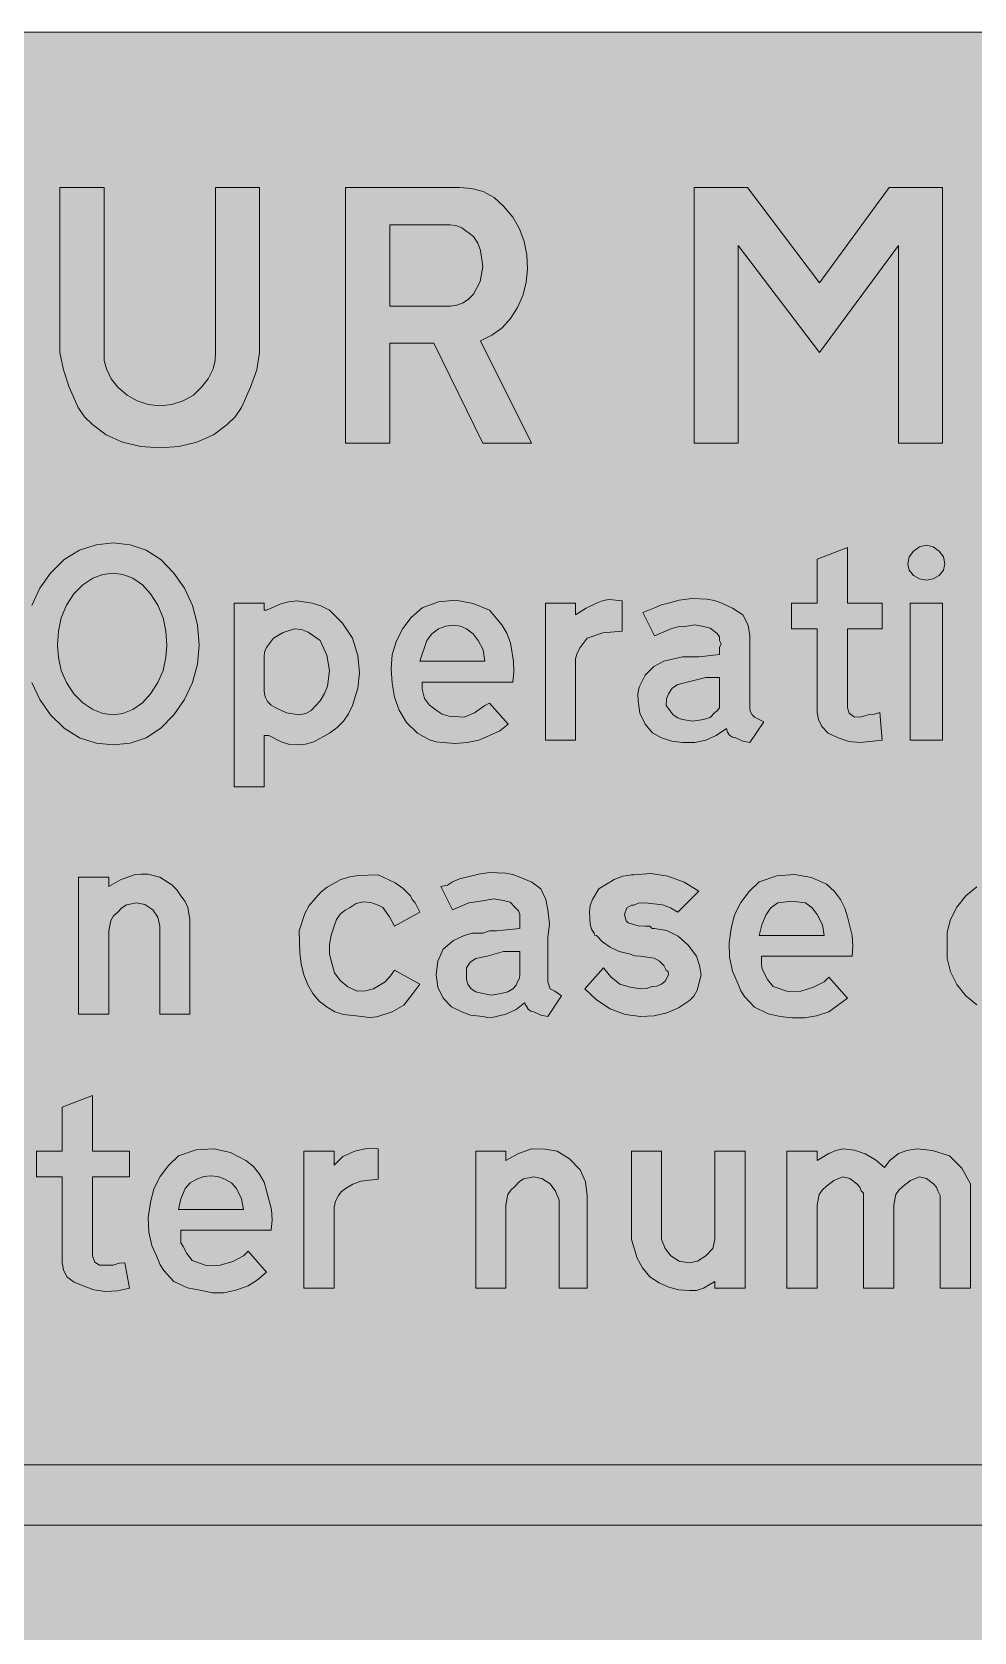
# Model space of a CAD drawing. Header units: metres. Extents: x 10 to 559, y 12 to 260.
# Drawn here: x 97 to 170, y 136.1 to 260.1 of the extents above; entities that cross this region are included whole.
import ezdxf

# ---------------------------------------------------------------- set-up
doc = ezdxf.new("R2010")
doc.units = ezdxf.units.M
for name, color, linetype, true_color in [('FILL_BLUE_0000FF', 7, 'Continuous', 0x0000ff), ('FILL_WHITE_FFFFFF', 7, 'Continuous', 0xffffff), ('STROKE_WHITE_FFFFFF', 7, 'Continuous', 0xffffff)]:
    doc.layers.add(name, color=color, linetype=linetype, true_color=true_color)

msp = doc.modelspace()

# ---------------------------------------------------------------- hatches: boundary and pattern name
at = {"layer": 'FILL_BLUE_0000FF', "true_color": 0x0000ff}
h = msp.add_hatch(color=7, dxfattribs=at)
h.dxf.hatch_style = 1
h.paths.add_polyline_path([(553.76, 259.97), (555.08, 259.58), (556.32, 258.96), (557.46, 258.12), (558.3, 256.98), (558.92, 255.74), (559.31, 254.42), (559.44, 253.08), (559.44, 19.26), (559.31, 17.91), (558.9, 16.56), (558.25, 15.32), (557.46, 14.22), (556.29, 13.28), (555.01, 12.6), (553.69, 12.2), (552.42, 12.06), (17.28, 12.06), (16.04, 12.19), (14.78, 12.6), (13.56, 13.28), (12.42, 14.22), (11.48, 15.36), (10.8, 16.61), (10.4, 17.92), (10.26, 19.26), (10.26, 253.08), (10.4, 254.34), (10.8, 255.6), (11.48, 256.93), (12.42, 258.12), (13.52, 259.04), (14.12, 259.36), (14.76, 259.56), (16.09, 259.97), (17.28, 260.1), (552.42, 260.1), (553.76, 259.97)])
at = {"layer": 'FILL_WHITE_FFFFFF', "true_color": 0xffffff}
h = msp.add_hatch(color=7, dxfattribs=at)
h.dxf.hatch_style = 1
h.paths.add_polyline_path([(102.6, 235.26), (102.62, 234.63), (102.78, 234), (103.16, 233.21), (103.68, 232.56), (104.39, 231.96), (105.16, 231.5), (106.01, 231.22), (106.92, 231.12), (107.86, 231.22), (108.74, 231.5), (109.53, 231.96), (110.16, 232.56), (110.68, 233.21), (111.06, 234), (111.22, 234.63), (111.24, 235.26), (111.24, 248.04), (114.66, 248.04), (114.66, 235.26), (114.43, 233.91), (113.94, 232.56), (113.24, 230.99), (112.75, 230.28), (112.14, 229.68), (111.07, 228.87), (109.8, 228.31), (108.39, 227.98), (106.92, 227.88), (105.45, 227.98), (104.04, 228.31), (102.77, 228.87), (101.7, 229.68), (101.09, 230.28), (100.6, 230.99), (99.9, 232.56), (99.47, 233.91), (99.18, 235.26), (99.18, 248.04), (102.6, 248.04), (102.6, 235.26)])
h = msp.add_hatch(color=7, dxfattribs=at)
h.dxf.hatch_style = 1
h.paths.add_polyline_path([(130.14, 248.04), (131.08, 247.97), (131.98, 247.73), (132.82, 247.28), (133.56, 246.6), (134.27, 245.76), (134.8, 244.85), (135.15, 243.87), (135.36, 242.82), (135.41, 241.74), (135.3, 240.69), (135.04, 239.68), (134.64, 238.75), (134.1, 237.9), (133.44, 237.18), (132.65, 236.59), (131.76, 236.16), (135.72, 228.24), (131.94, 228.24), (128.16, 235.98), (124.74, 235.98), (124.74, 228.24), (121.32, 228.24), (121.32, 248.04), (130.14, 248.04)])
h.paths.add_polyline_path([(129.94, 238.93), (130.42, 239.11), (130.85, 239.4), (131.22, 239.78), (131.75, 240.76), (131.94, 241.92), (131.78, 243.16), (131.56, 243.72), (131.22, 244.26), (130.32, 244.91), (129.85, 245.1), (129.42, 245.16), (124.74, 245.16), (124.74, 238.86), (129.42, 238.86), (129.94, 238.93)], flags=16)
h = msp.add_hatch(color=7, dxfattribs=at)
h.dxf.hatch_style = 1
h.paths.add_polyline_path([(148.32, 248.04), (152.46, 248.04), (158.04, 240.66), (163.44, 248.04), (167.58, 248.04), (167.58, 228.24), (164.16, 228.24), (164.16, 243.54), (158.04, 235.26), (151.74, 243.54), (151.74, 228.24), (148.32, 228.24), (148.32, 248.04)])
h = msp.add_hatch(color=7, dxfattribs=at)
h.dxf.hatch_style = 1
h.paths.add_polyline_path([(105.86, 219.94), (106.99, 219.21), (108, 218.16), (108.84, 216.98), (109.46, 215.64), (109.85, 214.16), (109.98, 212.58), (109.85, 211.1), (109.46, 209.68), (108.84, 208.35), (108, 207.18), (106.99, 206.13), (105.86, 205.4), (104.63, 204.98), (103.32, 204.84), (101.98, 204.98), (100.69, 205.4), (99.5, 206.13), (98.46, 207.18), (97.62, 208.35), (97, 209.68), (96.61, 211.1), (96.48, 212.58), (96.61, 214.16), (97, 215.64), (97.62, 216.98), (98.46, 218.16), (99.5, 219.21), (100.69, 219.94), (101.98, 220.36), (103.32, 220.5), (104.63, 220.36), (105.86, 219.94)])
h.paths.add_polyline_path([(101.72, 217.76), (100.97, 217.25), (100.26, 216.54), (99.68, 215.67), (99.29, 214.7), (99.07, 213.65), (99, 212.58), (99.07, 211.61), (99.29, 210.62), (99.68, 209.67), (100.26, 208.8), (100.97, 208.09), (101.72, 207.59), (102.51, 207.28), (103.32, 207.18), (104.05, 207.28), (104.83, 207.59), (105.57, 208.09), (106.2, 208.8), (106.78, 209.67), (107.17, 210.62), (107.39, 211.61), (107.46, 212.58), (107.39, 213.65), (107.17, 214.7), (106.78, 215.67), (106.2, 216.54), (105.57, 217.25), (104.83, 217.76), (104.05, 218.06), (103.32, 218.16), (102.51, 218.06), (101.72, 217.76)], flags=16)
h = msp.add_hatch(color=7, dxfattribs=at)
h.dxf.hatch_style = 1
h.paths.add_polyline_path([(160.33, 207.29), (160.74, 207), (161.28, 207.02), (161.82, 207.18), (162.2, 207.2), (162.72, 207.36), (162.9, 205.2), (161.19, 205.02), (160.32, 205.1), (159.48, 205.38), (158.71, 205.76), (158.22, 206.28), (157.97, 206.82), (157.86, 207.36), (157.86, 213.84), (155.88, 213.84), (155.88, 215.82), (157.86, 215.82), (157.86, 219.24), (160.2, 220.14), (160.2, 215.82), (162.9, 215.82), (162.9, 213.84), (160.2, 213.84), (160.2, 207.72), (160.33, 207.29)])
h = msp.add_hatch(color=7, dxfattribs=at)
h.dxf.hatch_style = 1
h.paths.add_polyline_path([(167.64, 218.38), (167.31, 217.98), (166.85, 217.72), (166.32, 217.62), (165.79, 217.72), (165.33, 217.98), (165, 218.38), (164.88, 218.88), (165, 219.41), (165.33, 219.87), (165.79, 220.2), (166.32, 220.32), (166.85, 220.2), (167.31, 219.87), (167.64, 219.41), (167.76, 218.88), (167.64, 218.38)])
h = msp.add_hatch(color=7, dxfattribs=at)
h.dxf.hatch_style = 1
h.paths.add_polyline_path([(116.9, 215.94), (117.54, 216), (118.73, 215.84), (119.39, 215.62), (120.06, 215.28), (121.09, 214.27), (121.86, 213.12), (122.26, 211.77), (122.4, 210.42), (122.26, 209.23), (121.86, 207.9), (121.55, 207.26), (121.16, 206.68), (120.67, 206.18), (120.06, 205.74), (118.87, 205.09), (118.21, 204.9), (117.54, 204.84), (116.9, 204.9), (116.32, 205.07), (115.38, 205.56), (115.02, 205.56), (115.02, 201.6), (112.68, 201.6), (112.68, 215.82), (115.02, 215.82), (115.02, 215.28), (115.2, 215.28), (116.3, 215.77), (116.9, 215.94)])
h.paths.add_polyline_path([(115.04, 212.04), (115.02, 211.68), (115.02, 208.98), (115.08, 208.58), (115.27, 208.21), (115.55, 207.92), (115.92, 207.72), (116.75, 207.32), (117.72, 207.18), (118.23, 207.27), (118.66, 207.52), (119.34, 208.26), (119.69, 208.82), (119.92, 209.4), (120.08, 210.6), (119.87, 211.8), (119.34, 212.94), (118.42, 213.59), (117.9, 213.78), (117.36, 213.84), (116.48, 213.55), (115.74, 213.12), (115.2, 212.4), (115.04, 212.04)], flags=16)
h = msp.add_hatch(color=7, dxfattribs=at)
h.dxf.hatch_style = 1
h.paths.add_polyline_path([(127.82, 205.24), (126.9, 205.74), (126.05, 206.57), (125.46, 207.54), (125.12, 208.54), (124.92, 209.63), (124.85, 210.75), (124.92, 211.86), (125.26, 212.9), (125.75, 213.86), (126.41, 214.72), (127.26, 215.46), (128.53, 215.94), (129.87, 216.05), (131.21, 215.81), (132.48, 215.28), (133.43, 214.15), (133.8, 213.51), (134.1, 212.76), (134.33, 211.3), (134.35, 210.51), (134.28, 209.7), (127.26, 209.7), (127.26, 209.52), (127.26, 209.16), (127.44, 208.44), (127.82, 207.92), (128.34, 207.54), (128.8, 207.23), (129.35, 207.07), (130.5, 207), (131.31, 207.32), (132.12, 207.9), (132.48, 208.08), (133.92, 206.46), (133.27, 205.94), (132.48, 205.56), (131.64, 205.22), (130.75, 205.02), (129.82, 204.95), (128.88, 205.02), (128.34, 205.08), (127.82, 205.24)])
h.paths.add_polyline_path([(131.99, 212.2), (131.58, 212.94), (131.2, 213.46), (130.68, 213.84), (130.22, 214.04), (129.67, 214.11), (129.09, 214.04), (128.52, 213.84), (128, 213.46), (127.62, 212.94), (127.08, 211.32), (132.12, 211.32), (131.99, 212.2)], flags=16)
h = msp.add_hatch(color=7, dxfattribs=at)
h.dxf.hatch_style = 1
h.paths.add_polyline_path([(139.95, 215.44), (140.76, 215.82), (141.27, 216.03), (141.75, 216.11), (142.74, 216), (142.74, 213.66), (141.25, 213.52), (140.04, 213.12), (139.5, 212.4), (139.25, 211.95), (139.14, 211.5), (139.14, 205.2), (136.8, 205.2), (136.8, 215.82), (139.14, 215.82), (139.14, 214.92), (139.95, 215.44)])
h = msp.add_hatch(color=7, dxfattribs=at)
h.dxf.hatch_style = 1
h.paths.add_polyline_path([(145.8, 205.38), (145.1, 205.78), (144.54, 206.46), (144.13, 207.29), (144, 208.26), (143.96, 208.8), (144.07, 209.32), (144.54, 210.24), (145.19, 210.91), (145.98, 211.32), (147.42, 211.68), (148.68, 211.68), (150.3, 211.86), (150.3, 212.4), (150.43, 212.67), (150.3, 212.94), (150.28, 213.21), (150.12, 213.48), (149.58, 213.89), (149.04, 214.02), (148.39, 214.15), (147.6, 214.02), (147.06, 214), (146.52, 213.84), (145.26, 213.3), (144.36, 215.1), (145.26, 215.46), (145.8, 215.71), (146.34, 215.82), (147.17, 216.07), (148.14, 216.18), (149.31, 216.14), (149.91, 216.03), (150.48, 215.82), (151.29, 215.44), (152.1, 214.92), (152.5, 214.11), (152.64, 213.3), (152.64, 211.14), (152.64, 207.72), (152.66, 207.45), (152.82, 207.18), (153, 207), (153.72, 206.64), (152.64, 205.02), (152.1, 205.13), (151.56, 205.38), (151.3, 205.44), (151.06, 205.6), (150.9, 205.84), (150.84, 206.1), (150.03, 205.58), (149.22, 205.2), (148.39, 205.04), (147.42, 205.02), (146.61, 205.13), (145.8, 205.38)])
h.paths.add_polyline_path([(149.04, 206.82), (149.56, 206.96), (149.94, 207.36), (150.12, 207.47), (150.3, 207.72), (150.3, 208.26), (150.3, 210.06), (149.22, 210.06), (147.78, 209.7), (147.06, 209.52), (146.63, 209.23), (146.34, 208.8), (146.18, 208.42), (146.16, 207.9), (146.7, 207.18), (147.06, 206.93), (147.42, 206.82), (148.23, 206.69), (149.04, 206.82)], flags=16)
h = msp.add_hatch(color=7, dxfattribs=at)
h.dxf.hatch_style = 1
h.paths.add_polyline_path([(167.58, 215.82), (167.58, 205.2), (165.06, 205.2), (165.06, 215.82), (167.58, 215.82)])
h = msp.add_hatch(color=7, dxfattribs=at)
h.dxf.hatch_style = 1
h.paths.add_polyline_path([(104.33, 192.44), (103.98, 192.22), (103.68, 191.88), (103.34, 191.58), (103.12, 191.23), (102.96, 190.44), (102.96, 183.96), (100.62, 183.96), (100.62, 194.58), (102.96, 194.58), (102.96, 193.86), (103.88, 194.38), (104.94, 194.76), (105.48, 194.83), (106, 194.81), (106.92, 194.58), (107.86, 194), (108.24, 193.62), (108.54, 193.14), (108.88, 192.71), (109.1, 192.24), (109.26, 191.34), (109.26, 183.96), (106.92, 183.96), (106.92, 190.8), (106.78, 191.5), (106.38, 192.06), (105.75, 192.47), (105.12, 192.6), (104.33, 192.44)])
h = msp.add_hatch(color=7, dxfattribs=at)
h.dxf.hatch_style = 1
h.paths.add_polyline_path([(122.85, 185.78), (123.48, 185.94), (124.38, 186.48), (124.81, 186.93), (125.1, 187.38), (127.08, 186.3), (126.54, 185.58), (125.82, 184.68), (124.92, 184.14), (123.75, 183.76), (123.15, 183.71), (122.58, 183.78), (121.16, 183.94), (120.48, 184.16), (119.88, 184.5), (119.27, 184.97), (118.78, 185.56), (118.39, 186.25), (118.08, 187.02), (117.87, 187.86), (117.76, 188.73), (117.72, 190.44), (118.15, 191.77), (118.5, 192.39), (118.98, 192.96), (119.42, 193.44), (119.9, 193.82), (120.96, 194.4), (121.64, 194.61), (122.33, 194.72), (123.84, 194.76), (125.17, 194.15), (125.79, 193.72), (126.36, 193.14), (126.47, 192.87), (126.72, 192.6), (127.08, 191.88), (125.1, 190.8), (124.72, 191.52), (124.2, 192.24), (123.84, 192.42), (123.27, 192.62), (122.69, 192.67), (122.14, 192.55), (121.68, 192.24), (121.28, 192.04), (120.91, 191.72), (120.62, 191.3), (120.42, 190.8), (120.19, 190.1), (120.06, 189.36), (120.07, 188.62), (120.24, 187.92), (120.47, 187.18), (120.89, 186.57), (121.48, 186.1), (122.22, 185.76), (122.85, 185.78)])
h = msp.add_hatch(color=7, dxfattribs=at)
h.dxf.hatch_style = 1
h.paths.add_polyline_path([(130.32, 184.14), (129.53, 184.54), (128.88, 185.22), (128.47, 186.05), (128.34, 187.02), (128.47, 188.08), (128.88, 189), (129.69, 189.67), (130.5, 190.08), (131.15, 190.24), (131.94, 190.26), (132.48, 190.42), (133.02, 190.44), (134.82, 190.62), (134.82, 191.16), (134.82, 191.7), (134.71, 191.97), (134.46, 192.24), (134.08, 192.65), (133.56, 192.78), (132.77, 192.91), (132.12, 192.78), (130.86, 192.6), (129.6, 192.06), (128.7, 193.86), (129.22, 193.97), (129.6, 194.22), (130.14, 194.47), (130.68, 194.58), (131.65, 194.83), (132.48, 194.94), (133.72, 194.9), (134.28, 194.79), (134.82, 194.58), (135.76, 194.2), (136.44, 193.68), (136.84, 192.87), (136.98, 192.06), (137.11, 190.98), (136.98, 189.9), (136.98, 186.48), (137.16, 185.94), (137.52, 185.76), (138.06, 185.4), (136.98, 183.78), (136.44, 183.89), (135.9, 184.14), (135.66, 184.2), (135.47, 184.36), (135.18, 184.86), (134.53, 184.34), (133.74, 183.96), (132.77, 183.73), (132.35, 183.71), (131.94, 183.78), (130.99, 183.89), (130.32, 184.14)])
h.paths.add_polyline_path([(133.38, 185.58), (133.9, 185.69), (134.28, 185.94), (134.53, 186.21), (134.64, 186.48), (134.8, 186.75), (134.82, 187.02), (134.82, 188.82), (133.56, 188.82), (132.3, 188.46), (131.4, 188.28), (130.97, 187.99), (130.68, 187.56), (130.68, 186.66), (130.79, 186.3), (131.04, 185.94), (131.42, 185.69), (131.94, 185.58), (132.59, 185.45), (133.38, 185.58)], flags=16)
h = msp.add_hatch(color=7, dxfattribs=at)
h.dxf.hatch_style = 1
h.paths.add_polyline_path([(144, 190.82), (144.54, 190.8), (144.9, 190.8), (145.08, 190.62), (145.26, 190.62), (146.2, 190.46), (147.08, 190.01), (147.87, 189.33), (148.5, 188.46), (148.75, 187.74), (148.86, 187.02), (148.55, 185.83), (148.3, 185.37), (147.96, 185.04), (147.12, 184.46), (146.21, 184.07), (145.23, 183.85), (144.18, 183.78), (142.97, 183.94), (141.82, 184.39), (140.76, 185.07), (139.86, 185.94), (141.3, 187.56), (141.86, 186.86), (142.56, 186.3), (143.37, 186.05), (144.18, 185.94), (144.63, 185.96), (145.08, 186.12), (145.44, 186.14), (145.8, 186.3), (146.07, 186.53), (146.34, 187.02), (146.32, 187.27), (146.16, 187.38), (145.98, 187.74), (145.65, 188.08), (145.22, 188.3), (144.18, 188.46), (143.73, 188.48), (143.28, 188.64), (142.51, 188.84), (141.82, 189.16), (141.23, 189.58), (140.76, 190.08), (140.6, 190.1), (140.58, 190.26), (140.37, 190.56), (140.27, 190.94), (140.22, 191.88), (140.28, 192.39), (140.45, 192.85), (140.94, 193.68), (142.13, 194.42), (142.79, 194.67), (143.46, 194.76), (143.64, 194.76), (144.98, 194.87), (146.3, 194.67), (147.54, 194.2), (148.68, 193.5), (147.06, 191.88), (146.49, 192.22), (145.87, 192.44), (144.54, 192.6), (144.02, 192.58), (143.64, 192.42), (143.46, 192.42), (143.12, 192.2), (142.92, 191.7), (143.06, 191.21), (143.22, 191.04), (143.46, 190.98), (144, 190.82)])
h = msp.add_hatch(color=7, dxfattribs=at)
h.dxf.hatch_style = 1
h.paths.add_polyline_path([(153, 184.5), (152.23, 185.33), (151.94, 185.79), (151.74, 186.3), (151.3, 187.3), (151.06, 188.39), (151.03, 189.51), (151.2, 190.62), (151.46, 191.66), (151.94, 192.62), (152.59, 193.48), (153.36, 194.22), (154.73, 194.7), (156.1, 194.8), (157.41, 194.57), (158.58, 194.04), (159.19, 193.47), (159.66, 192.85), (160, 192.19), (160.2, 191.52), (160.58, 190.06), (160.63, 189.27), (160.56, 188.46), (153.54, 188.46), (153.54, 188.28), (153.54, 188.1), (153.54, 187.92), (153.56, 187.56), (153.72, 187.2), (154.01, 186.66), (154.44, 186.12), (155.52, 185.74), (156.06, 185.69), (156.6, 185.76), (157.57, 186.05), (158.4, 186.48), (158.76, 186.84), (160.2, 185.22), (158.76, 184.14), (157.81, 183.83), (156.87, 183.69), (155.92, 183.68), (154.98, 183.78), (154.06, 184), (153, 184.5)])
h.paths.add_polyline_path([(158.26, 190.89), (157.86, 191.7), (157.48, 192.22), (156.96, 192.6), (155.88, 192.73), (154.8, 192.6), (154.28, 192.22), (153.9, 191.7), (153.56, 190.89), (153.36, 190.08), (158.4, 190.08), (158.26, 190.89)], flags=16)
h = msp.add_hatch(color=7, dxfattribs=at)
h.dxf.hatch_style = 1
h.paths.add_polyline_path([(168.19, 191.32), (168.67, 192.27), (169.38, 193.14), (170.22, 193.85), (171.13, 194.36), (172.11, 194.66), (173.16, 194.76), (174.13, 194.66), (175.12, 194.36), (176.07, 193.85), (176.94, 193.14), (177.62, 192.27), (178.06, 191.32), (178.31, 190.33), (178.38, 189.36), (178.31, 188.29), (178.06, 187.25), (177.62, 186.27), (176.94, 185.4), (176.07, 184.69), (175.12, 184.19), (174.13, 183.88), (173.16, 183.78), (172.11, 183.88), (171.13, 184.19), (170.22, 184.69), (169.38, 185.4), (168.67, 186.27), (168.19, 187.25), (167.94, 188.29), (167.94, 189.36), (167.94, 190.33), (168.19, 191.32)])
h.paths.add_polyline_path([(172.1, 192.33), (171.62, 191.99), (171.18, 191.52), (170.74, 191.06), (170.46, 190.51), (170.28, 189.36), (170.32, 188.72), (170.46, 188.12), (170.74, 187.56), (171.18, 187.02), (171.62, 186.55), (172.1, 186.21), (172.62, 186.01), (173.16, 185.94), (173.62, 186.01), (174.15, 186.21), (174.68, 186.55), (175.14, 187.02), (175.48, 187.49), (175.7, 188.06), (175.86, 189.36), (175.7, 190.51), (175.48, 191.06), (175.14, 191.52), (174.68, 191.99), (174.15, 192.33), (173.62, 192.53), (173.16, 192.6), (172.62, 192.53), (172.1, 192.33)], flags=16)
h = msp.add_hatch(color=7, dxfattribs=at)
h.dxf.hatch_style = 1
h.paths.add_polyline_path([(101.9, 164.75), (102.24, 164.52), (103.32, 164.52), (103.77, 164.68), (104.22, 164.7), (104.58, 162.72), (103.64, 162.52), (102.71, 162.47), (101.82, 162.59), (100.98, 162.9), (100.28, 163.19), (99.72, 163.62), (99.47, 164.16), (99.36, 164.7), (99.36, 171.36), (97.38, 171.36), (97.38, 173.34), (99.36, 173.34), (99.36, 176.76), (101.7, 177.66), (101.7, 173.34), (104.58, 173.34), (104.58, 171.36), (101.7, 171.36), (101.7, 165.24), (101.9, 164.75)])
h = msp.add_hatch(color=7, dxfattribs=at)
h.dxf.hatch_style = 1
h.paths.add_polyline_path([(108, 163.26), (107.23, 164.09), (106.94, 164.55), (106.74, 165.06), (106.3, 166.04), (106.06, 167.08), (106.03, 168.2), (106.2, 169.38), (106.46, 170.42), (106.94, 171.38), (107.59, 172.24), (108.36, 172.98), (109.73, 173.46), (111.1, 173.54), (112.41, 173.26), (113.58, 172.62), (114.19, 172.15), (114.66, 171.58), (115, 170.95), (115.2, 170.28), (115.58, 168.82), (115.63, 168.03), (115.56, 167.22), (108.54, 167.22), (108.54, 167.04), (108.54, 166.86), (108.54, 166.68), (108.56, 166.25), (108.72, 165.96), (109.01, 165.42), (109.44, 164.88), (110.52, 164.5), (111.06, 164.45), (111.6, 164.52), (112.57, 164.81), (113.4, 165.24), (113.76, 165.6), (115.2, 163.98), (114.48, 163.37), (113.76, 162.9), (112.82, 162.57), (111.89, 162.38), (111, 162.37), (110.16, 162.54), (109.08, 162.76), (108, 163.26)])
h.paths.add_polyline_path([(113.26, 169.65), (112.86, 170.46), (112.48, 170.89), (111.96, 171.18), (111.42, 171.38), (110.88, 171.45), (110.34, 171.38), (109.8, 171.18), (109.28, 170.89), (108.9, 170.46), (108.56, 169.65), (108.36, 168.84), (113.4, 168.84), (113.26, 169.65)], flags=16)
h = msp.add_hatch(color=7, dxfattribs=at)
h.dxf.hatch_style = 1
h.paths.add_polyline_path([(121.1, 172.94), (122.04, 173.34), (122.94, 173.57), (123.41, 173.59), (123.84, 173.52), (123.84, 171.18), (122.51, 171.02), (121.89, 170.8), (121.32, 170.46), (120.98, 170.19), (120.78, 169.92), (120.53, 169.47), (120.42, 169.02), (120.42, 162.72), (118.08, 162.72), (118.08, 173.34), (120.42, 173.34), (120.42, 172.26), (121.1, 172.94)])
h = msp.add_hatch(color=7, dxfattribs=at)
h.dxf.hatch_style = 1
h.paths.add_polyline_path([(135.11, 171.2), (134.76, 170.98), (134.46, 170.64), (134.12, 170.34), (133.9, 169.99), (133.74, 169.2), (133.74, 162.72), (131.4, 162.72), (131.4, 173.34), (133.74, 173.34), (133.74, 172.62), (134.66, 173.14), (135.72, 173.52), (136.78, 173.5), (137.7, 173.34), (138.67, 172.76), (139.5, 171.9), (139.91, 170.98), (140.04, 169.92), (140.04, 162.72), (137.88, 162.72), (137.88, 169.56), (137.59, 170.26), (137.16, 170.82), (136.53, 171.23), (135.9, 171.36), (135.11, 171.2)])
h = msp.add_hatch(color=7, dxfattribs=at)
h.dxf.hatch_style = 1
h.paths.add_polyline_path([(147.15, 162.61), (146.36, 162.81), (145.61, 163.15), (144.9, 163.62), (144.32, 164.32), (143.91, 165.06), (143.46, 166.5), (143.46, 173.34), (145.8, 173.34), (145.8, 166.5), (146.09, 165.8), (146.52, 165.24), (147.17, 164.83), (147.96, 164.7), (148.59, 164.83), (149.22, 165.24), (149.78, 165.8), (149.94, 166.5), (149.94, 173.34), (152.28, 173.34), (152.28, 162.72), (149.94, 162.72), (149.94, 163.26), (149.04, 162.72), (148.5, 162.56), (147.96, 162.54), (147.15, 162.61)])
h = msp.add_hatch(color=7, dxfattribs=at)
h.dxf.hatch_style = 1
h.paths.add_polyline_path([(161.46, 169.92), (161.44, 170.1), (161.28, 170.28), (161.17, 170.55), (160.92, 170.82), (160.38, 171.23), (159.84, 171.36), (159.14, 171.07), (158.58, 170.64), (158.24, 170.34), (158.02, 169.99), (157.86, 169.2), (157.86, 162.72), (155.52, 162.72), (155.52, 173.34), (157.86, 173.34), (157.86, 172.62), (158.76, 173.16), (159.3, 173.41), (159.84, 173.52), (160.75, 173.42), (161.59, 173.14), (162.37, 172.68), (163.08, 172.08), (163.48, 172.62), (164.16, 173.16), (164.81, 173.41), (165.6, 173.52), (166.79, 173.39), (168.12, 172.98), (169.06, 172.04), (169.74, 170.82), (169.74, 170.64), (169.74, 170.28), (169.74, 162.72), (167.4, 162.72), (167.4, 169.56), (167.38, 169.92), (167.22, 170.28), (167.11, 170.55), (166.86, 170.82), (166.32, 171.23), (165.78, 171.36), (165.08, 171.07), (164.52, 170.64), (164.18, 170.34), (163.96, 169.99), (163.8, 169.2), (163.8, 162.72), (161.46, 162.72), (161.46, 169.56), (161.46, 169.74), (161.46, 169.92)])
h = msp.add_hatch(color=7, dxfattribs=at)
h.dxf.hatch_style = 1
h.paths.add_polyline_path([(77.58, 139.68), (70.56, 139.68), (63.36, 146.7), (70.56, 153.9), (77.58, 153.9), (72.9, 149.04), (506.34, 149.04), (506.34, 144.36), (72.9, 144.36), (77.58, 139.68)])

# ---------------------------------------------------------------- linework, layer by layer
at = {"layer": 'FILL_BLUE_0000FF', "lineweight": 0, "true_color": 0x0000ff}
msp.add_lwpolyline([(552.42, 12.06), (17.28, 12.06), (16.04, 12.19), (14.78, 12.6), (13.56, 13.28), (12.42, 14.22), (11.48, 15.36), (10.8, 16.61), (10.4, 17.92), (10.26, 19.26), (10.26, 253.08), (10.4, 254.34), (10.8, 255.6), (11.48, 256.93), (12.42, 258.12), (13.52, 259.04), (14.12, 259.36), (14.76, 259.56), (16.09, 259.97), (17.28, 260.1), (552.42, 260.1)], dxfattribs=at)
at = {"layer": 'FILL_WHITE_FFFFFF', "lineweight": 0, "true_color": 0xffffff}
for points in [[(102.6, 235.26), (102.62, 234.63), (102.78, 234), (103.16, 233.21), (103.68, 232.56), (104.39, 231.96), (105.16, 231.5), (106.01, 231.22), (106.92, 231.12), (107.86, 231.22), (108.74, 231.5), (109.53, 231.96), (110.16, 232.56), (110.68, 233.21), (111.06, 234), (111.22, 234.63), (111.24, 235.26), (111.24, 248.04), (114.66, 248.04), (114.66, 235.26), (114.43, 233.91), (113.94, 232.56), (113.24, 230.99), (112.75, 230.28), (112.14, 229.68), (111.07, 228.87), (109.8, 228.31), (108.39, 227.98), (106.92, 227.88), (105.45, 227.98), (104.04, 228.31), (102.77, 228.87), (101.7, 229.68), (101.09, 230.28), (100.6, 230.99), (99.9, 232.56), (99.47, 233.91), (99.18, 235.26), (99.18, 248.04), (102.6, 248.04)], [(130.14, 248.04), (131.08, 247.97), (131.98, 247.73), (132.82, 247.28), (133.56, 246.6), (134.27, 245.76), (134.8, 244.85), (135.15, 243.87), (135.36, 242.82), (135.41, 241.74), (135.3, 240.69), (135.04, 239.68), (134.64, 238.75), (134.1, 237.9), (133.44, 237.18), (132.65, 236.59), (131.76, 236.16), (135.72, 228.24), (131.94, 228.24), (128.16, 235.98), (124.74, 235.98), (124.74, 228.24), (121.32, 228.24), (121.32, 248.04)], [(148.32, 248.04), (152.46, 248.04), (158.04, 240.66), (163.44, 248.04), (167.58, 248.04), (167.58, 228.24), (164.16, 228.24), (164.16, 243.54), (158.04, 235.26), (151.74, 243.54), (151.74, 228.24), (148.32, 228.24)], [(129.94, 238.93), (130.42, 239.11), (130.85, 239.4), (131.22, 239.78), (131.75, 240.76), (131.94, 241.92), (131.78, 243.16), (131.56, 243.72), (131.22, 244.26), (130.32, 244.91), (129.85, 245.1), (129.42, 245.16), (124.74, 245.16), (124.74, 238.86), (129.42, 238.86)], [(160.33, 207.29), (160.74, 207), (161.28, 207.02), (161.82, 207.18), (162.2, 207.2), (162.72, 207.36), (162.9, 205.2), (161.19, 205.02), (160.32, 205.1), (159.48, 205.38), (158.71, 205.76), (158.22, 206.28), (157.97, 206.82), (157.86, 207.36), (157.86, 213.84), (155.88, 213.84), (155.88, 215.82), (157.86, 215.82), (157.86, 219.24), (160.2, 220.14), (160.2, 215.82), (162.9, 215.82), (162.9, 213.84), (160.2, 213.84), (160.2, 207.72)], [(167.64, 218.38), (167.31, 217.98), (166.85, 217.72), (166.32, 217.62), (165.79, 217.72), (165.33, 217.98), (165, 218.38), (164.88, 218.88), (165, 219.41), (165.33, 219.87), (165.79, 220.2), (166.32, 220.32), (166.85, 220.2), (167.31, 219.87), (167.64, 219.41), (167.76, 218.88)], [(101.72, 217.76), (100.97, 217.25), (100.26, 216.54), (99.68, 215.67), (99.29, 214.7), (99.07, 213.65), (99, 212.58), (99.07, 211.61), (99.29, 210.62), (99.68, 209.67), (100.26, 208.8), (100.97, 208.09), (101.72, 207.59), (102.51, 207.28), (103.32, 207.18), (104.05, 207.28), (104.83, 207.59), (105.57, 208.09), (106.2, 208.8), (106.78, 209.67), (107.17, 210.62), (107.39, 211.61), (107.46, 212.58), (107.39, 213.65), (107.17, 214.7), (106.78, 215.67), (106.2, 216.54), (105.57, 217.25), (104.83, 217.76), (104.05, 218.06), (103.32, 218.16), (102.51, 218.06)], [(116.9, 215.94), (117.54, 216), (118.73, 215.84), (119.39, 215.62), (120.06, 215.28), (121.09, 214.27), (121.86, 213.12), (122.26, 211.77), (122.4, 210.42), (122.26, 209.23), (121.86, 207.9), (121.55, 207.26), (121.16, 206.68), (120.67, 206.18), (120.06, 205.74), (118.87, 205.09), (118.21, 204.9), (117.54, 204.84), (116.9, 204.9), (116.32, 205.07), (115.38, 205.56), (115.02, 205.56), (115.02, 201.6), (112.68, 201.6), (112.68, 215.82), (115.02, 215.82), (115.02, 215.28), (115.2, 215.28), (116.3, 215.77)], [(127.82, 205.24), (126.9, 205.74), (126.05, 206.57), (125.46, 207.54), (125.12, 208.54), (124.92, 209.63), (124.85, 210.75), (124.92, 211.86), (125.26, 212.9), (125.75, 213.86), (126.41, 214.72), (127.26, 215.46), (128.53, 215.94), (129.87, 216.05), (131.21, 215.81), (132.48, 215.28), (133.43, 214.15), (133.8, 213.51), (134.1, 212.76), (134.33, 211.3), (134.35, 210.51), (134.28, 209.7), (127.26, 209.7), (127.26, 209.52), (127.26, 209.16), (127.44, 208.44), (127.82, 207.92), (128.34, 207.54), (128.8, 207.23), (129.35, 207.07), (130.5, 207), (131.31, 207.32), (132.12, 207.9), (132.48, 208.08), (133.92, 206.46), (133.27, 205.94), (132.48, 205.56), (131.64, 205.22), (130.75, 205.02), (129.82, 204.95), (128.88, 205.02), (128.34, 205.08)], [(139.95, 215.44), (140.76, 215.82), (141.27, 216.03), (141.75, 216.11), (142.74, 216), (142.74, 213.66), (141.25, 213.52), (140.04, 213.12), (139.5, 212.4), (139.25, 211.95), (139.14, 211.5), (139.14, 205.2), (136.8, 205.2), (136.8, 215.82), (139.14, 215.82), (139.14, 214.92)], [(145.8, 205.38), (145.1, 205.78), (144.54, 206.46), (144.13, 207.29), (144, 208.26), (143.96, 208.8), (144.07, 209.32), (144.54, 210.24), (145.19, 210.91), (145.98, 211.32), (147.42, 211.68), (148.68, 211.68), (150.3, 211.86), (150.3, 212.4), (150.43, 212.67), (150.3, 212.94), (150.28, 213.21), (150.12, 213.48), (149.58, 213.89), (149.04, 214.02), (148.39, 214.15), (147.6, 214.02), (147.06, 214), (146.52, 213.84), (145.26, 213.3), (144.36, 215.1), (145.26, 215.46), (145.8, 215.71), (146.34, 215.82), (147.17, 216.07), (148.14, 216.18), (149.31, 216.14), (149.91, 216.03), (150.48, 215.82), (151.29, 215.44), (152.1, 214.92), (152.5, 214.11), (152.64, 213.3), (152.64, 211.14), (152.64, 207.72), (152.66, 207.45), (152.82, 207.18), (153, 207), (153.72, 206.64), (152.64, 205.02), (152.1, 205.13), (151.56, 205.38), (151.3, 205.44), (151.06, 205.6), (150.9, 205.84), (150.84, 206.1), (150.03, 205.58), (149.22, 205.2), (148.39, 205.04), (147.42, 205.02), (146.61, 205.13)], [(167.58, 215.82), (167.58, 205.2), (165.06, 205.2), (165.06, 215.82)], [(115.04, 212.04), (115.02, 211.68), (115.02, 208.98), (115.08, 208.58), (115.27, 208.21), (115.55, 207.92), (115.92, 207.72), (116.75, 207.32), (117.72, 207.18), (118.23, 207.27), (118.66, 207.52), (119.34, 208.26), (119.69, 208.82), (119.92, 209.4), (120.08, 210.6), (119.87, 211.8), (119.34, 212.94), (118.42, 213.59), (117.9, 213.78), (117.36, 213.84), (116.48, 213.55), (115.74, 213.12), (115.2, 212.4)], [(131.99, 212.2), (131.58, 212.94), (131.2, 213.46), (130.68, 213.84), (130.22, 214.04), (129.67, 214.11), (129.09, 214.04), (128.52, 213.84), (128, 213.46), (127.62, 212.94), (127.08, 211.32), (132.12, 211.32)], [(149.04, 206.82), (149.56, 206.96), (149.94, 207.36), (150.12, 207.47), (150.3, 207.72), (150.3, 208.26), (150.3, 210.06), (149.22, 210.06), (147.78, 209.7), (147.06, 209.52), (146.63, 209.23), (146.34, 208.8), (146.18, 208.42), (146.16, 207.9), (146.7, 207.18), (147.06, 206.93), (147.42, 206.82), (148.23, 206.69)], [(104.33, 192.44), (103.98, 192.22), (103.68, 191.88), (103.34, 191.58), (103.12, 191.23), (102.96, 190.44), (102.96, 183.96), (100.62, 183.96), (100.62, 194.58), (102.96, 194.58), (102.96, 193.86), (103.88, 194.38), (104.94, 194.76), (105.48, 194.83), (106, 194.81), (106.92, 194.58), (107.86, 194), (108.24, 193.62), (108.54, 193.14), (108.88, 192.71), (109.1, 192.24), (109.26, 191.34), (109.26, 183.96), (106.92, 183.96), (106.92, 190.8), (106.78, 191.5), (106.38, 192.06), (105.75, 192.47), (105.12, 192.6)], [(122.85, 185.78), (123.48, 185.94), (124.38, 186.48), (124.81, 186.93), (125.1, 187.38), (127.08, 186.3), (126.54, 185.58), (125.82, 184.68), (124.92, 184.14), (123.75, 183.76), (123.15, 183.71), (122.58, 183.78), (121.16, 183.94), (120.48, 184.16), (119.88, 184.5), (119.27, 184.97), (118.78, 185.56), (118.39, 186.25), (118.08, 187.02), (117.87, 187.86), (117.76, 188.73), (117.72, 190.44), (118.15, 191.77), (118.5, 192.39), (118.98, 192.96), (119.42, 193.44), (119.9, 193.82), (120.96, 194.4), (121.64, 194.61), (122.33, 194.72), (123.84, 194.76), (125.17, 194.15), (125.79, 193.72), (126.36, 193.14), (126.47, 192.87), (126.72, 192.6), (127.08, 191.88), (125.1, 190.8), (124.72, 191.52), (124.2, 192.24), (123.84, 192.42), (123.27, 192.62), (122.69, 192.67), (122.14, 192.55), (121.68, 192.24), (121.28, 192.04), (120.91, 191.72), (120.62, 191.3), (120.42, 190.8), (120.19, 190.1), (120.06, 189.36), (120.07, 188.62), (120.24, 187.92), (120.47, 187.18), (120.89, 186.57), (121.48, 186.1), (122.22, 185.76)], [(130.32, 184.14), (129.53, 184.54), (128.88, 185.22), (128.47, 186.05), (128.34, 187.02), (128.47, 188.08), (128.88, 189), (129.69, 189.67), (130.5, 190.08), (131.15, 190.24), (131.94, 190.26), (132.48, 190.42), (133.02, 190.44), (134.82, 190.62), (134.82, 191.16), (134.82, 191.7), (134.71, 191.97), (134.46, 192.24), (134.08, 192.65), (133.56, 192.78), (132.77, 192.91), (132.12, 192.78), (130.86, 192.6), (129.6, 192.06), (128.7, 193.86), (129.22, 193.97), (129.6, 194.22), (130.14, 194.47), (130.68, 194.58), (131.65, 194.83), (132.48, 194.94), (133.72, 194.9), (134.28, 194.79), (134.82, 194.58), (135.76, 194.2), (136.44, 193.68), (136.84, 192.87), (136.98, 192.06), (137.11, 190.98), (136.98, 189.9), (136.98, 186.48), (137.16, 185.94), (137.52, 185.76), (138.06, 185.4), (136.98, 183.78), (136.44, 183.89), (135.9, 184.14), (135.66, 184.2), (135.47, 184.36), (135.18, 184.86), (134.53, 184.34), (133.74, 183.96), (132.77, 183.73), (132.35, 183.71), (131.94, 183.78), (130.99, 183.89)], [(144, 190.82), (144.54, 190.8), (144.9, 190.8), (145.08, 190.62), (145.26, 190.62), (146.2, 190.46), (147.08, 190.01), (147.87, 189.33), (148.5, 188.46), (148.75, 187.74), (148.86, 187.02), (148.55, 185.83), (148.3, 185.37), (147.96, 185.04), (147.12, 184.46), (146.21, 184.07), (145.23, 183.85), (144.18, 183.78), (142.97, 183.94), (141.82, 184.39), (140.76, 185.07), (139.86, 185.94), (141.3, 187.56), (141.86, 186.86), (142.56, 186.3), (143.37, 186.05), (144.18, 185.94), (144.63, 185.96), (145.08, 186.12), (145.44, 186.14), (145.8, 186.3), (146.07, 186.53), (146.34, 187.02), (146.32, 187.27), (146.16, 187.38), (145.98, 187.74), (145.65, 188.08), (145.22, 188.3), (144.18, 188.46), (143.73, 188.48), (143.28, 188.64), (142.51, 188.84), (141.82, 189.16), (141.23, 189.58), (140.76, 190.08), (140.6, 190.1), (140.58, 190.26), (140.37, 190.56), (140.27, 190.94), (140.22, 191.88), (140.28, 192.39), (140.45, 192.85), (140.94, 193.68), (142.13, 194.42), (142.79, 194.67), (143.46, 194.76), (143.64, 194.76), (144.98, 194.87), (146.3, 194.67), (147.54, 194.2), (148.68, 193.5), (147.06, 191.88), (146.49, 192.22), (145.87, 192.44), (144.54, 192.6), (144.02, 192.58), (143.64, 192.42), (143.46, 192.42), (143.12, 192.2), (142.92, 191.7), (143.06, 191.21), (143.22, 191.04), (143.46, 190.98)], [(153, 184.5), (152.23, 185.33), (151.94, 185.79), (151.74, 186.3), (151.3, 187.3), (151.06, 188.39), (151.03, 189.51), (151.2, 190.62), (151.46, 191.66), (151.94, 192.62), (152.59, 193.48), (153.36, 194.22), (154.73, 194.7), (156.1, 194.8), (157.41, 194.57), (158.58, 194.04), (159.19, 193.47), (159.66, 192.85), (160, 192.19), (160.2, 191.52), (160.58, 190.06), (160.63, 189.27), (160.56, 188.46), (153.54, 188.46), (153.54, 188.28), (153.54, 188.1), (153.54, 187.92), (153.56, 187.56), (153.72, 187.2), (154.01, 186.66), (154.44, 186.12), (155.52, 185.74), (156.06, 185.69), (156.6, 185.76), (157.57, 186.05), (158.4, 186.48), (158.76, 186.84), (160.2, 185.22), (158.76, 184.14), (157.81, 183.83), (156.87, 183.69), (155.92, 183.68), (154.98, 183.78), (154.06, 184)], [(158.26, 190.89), (157.86, 191.7), (157.48, 192.22), (156.96, 192.6), (155.88, 192.73), (154.8, 192.6), (154.28, 192.22), (153.9, 191.7), (153.56, 190.89), (153.36, 190.08), (158.4, 190.08)], [(133.38, 185.58), (133.9, 185.69), (134.28, 185.94), (134.53, 186.21), (134.64, 186.48), (134.8, 186.75), (134.82, 187.02), (134.82, 188.82), (133.56, 188.82), (132.3, 188.46), (131.4, 188.28), (130.97, 187.99), (130.68, 187.56), (130.68, 186.66), (130.79, 186.3), (131.04, 185.94), (131.42, 185.69), (131.94, 185.58), (132.59, 185.45)], [(101.9, 164.75), (102.24, 164.52), (103.32, 164.52), (103.77, 164.68), (104.22, 164.7), (104.58, 162.72), (103.64, 162.52), (102.71, 162.47), (101.82, 162.59), (100.98, 162.9), (100.28, 163.19), (99.72, 163.62), (99.47, 164.16), (99.36, 164.7), (99.36, 171.36), (97.38, 171.36), (97.38, 173.34), (99.36, 173.34), (99.36, 176.76), (101.7, 177.66), (101.7, 173.34), (104.58, 173.34), (104.58, 171.36), (101.7, 171.36), (101.7, 165.24)], [(108, 163.26), (107.23, 164.09), (106.94, 164.55), (106.74, 165.06), (106.3, 166.04), (106.06, 167.08), (106.03, 168.2), (106.2, 169.38), (106.46, 170.42), (106.94, 171.38), (107.59, 172.24), (108.36, 172.98), (109.73, 173.46), (111.1, 173.54), (112.41, 173.26), (113.58, 172.62), (114.19, 172.15), (114.66, 171.58), (115, 170.95), (115.2, 170.28), (115.58, 168.82), (115.63, 168.03), (115.56, 167.22), (108.54, 167.22), (108.54, 167.04), (108.54, 166.86), (108.54, 166.68), (108.56, 166.25), (108.72, 165.96), (109.01, 165.42), (109.44, 164.88), (110.52, 164.5), (111.06, 164.45), (111.6, 164.52), (112.57, 164.81), (113.4, 165.24), (113.76, 165.6), (115.2, 163.98), (114.48, 163.37), (113.76, 162.9), (112.82, 162.57), (111.89, 162.38), (111, 162.37), (110.16, 162.54), (109.08, 162.76)], [(121.1, 172.94), (122.04, 173.34), (122.94, 173.57), (123.41, 173.59), (123.84, 173.52), (123.84, 171.18), (122.51, 171.02), (121.89, 170.8), (121.32, 170.46), (120.98, 170.19), (120.78, 169.92), (120.53, 169.47), (120.42, 169.02), (120.42, 162.72), (118.08, 162.72), (118.08, 173.34), (120.42, 173.34), (120.42, 172.26)], [(135.11, 171.2), (134.76, 170.98), (134.46, 170.64), (134.12, 170.34), (133.9, 169.99), (133.74, 169.2), (133.74, 162.72), (131.4, 162.72), (131.4, 173.34), (133.74, 173.34), (133.74, 172.62), (134.66, 173.14), (135.72, 173.52), (136.78, 173.5), (137.7, 173.34), (138.67, 172.76), (139.5, 171.9), (139.91, 170.98), (140.04, 169.92), (140.04, 162.72), (137.88, 162.72), (137.88, 169.56), (137.59, 170.26), (137.16, 170.82), (136.53, 171.23), (135.9, 171.36)], [(147.15, 162.61), (146.36, 162.81), (145.61, 163.15), (144.9, 163.62), (144.32, 164.32), (143.91, 165.06), (143.46, 166.5), (143.46, 173.34), (145.8, 173.34), (145.8, 166.5), (146.09, 165.8), (146.52, 165.24), (147.17, 164.83), (147.96, 164.7), (148.59, 164.83), (149.22, 165.24), (149.78, 165.8), (149.94, 166.5), (149.94, 173.34), (152.28, 173.34), (152.28, 162.72), (149.94, 162.72), (149.94, 163.26), (149.04, 162.72), (148.5, 162.56), (147.96, 162.54)], [(161.46, 169.92), (161.44, 170.1), (161.28, 170.28), (161.17, 170.55), (160.92, 170.82), (160.38, 171.23), (159.84, 171.36), (159.14, 171.07), (158.58, 170.64), (158.24, 170.34), (158.02, 169.99), (157.86, 169.2), (157.86, 162.72), (155.52, 162.72), (155.52, 173.34), (157.86, 173.34), (157.86, 172.62), (158.76, 173.16), (159.3, 173.41), (159.84, 173.52), (160.75, 173.42), (161.59, 173.14), (162.37, 172.68), (163.08, 172.08), (163.48, 172.62), (164.16, 173.16), (164.81, 173.41), (165.6, 173.52), (166.79, 173.39), (168.12, 172.98), (169.06, 172.04), (169.74, 170.82), (169.74, 170.64), (169.74, 170.28), (169.74, 162.72), (167.4, 162.72), (167.4, 169.56), (167.38, 169.92), (167.22, 170.28), (167.11, 170.55), (166.86, 170.82), (166.32, 171.23), (165.78, 171.36), (165.08, 171.07), (164.52, 170.64), (164.18, 170.34), (163.96, 169.99), (163.8, 169.2), (163.8, 162.72), (161.46, 162.72), (161.46, 169.56), (161.46, 169.74)], [(113.26, 169.65), (112.86, 170.46), (112.48, 170.89), (111.96, 171.18), (111.42, 171.38), (110.88, 171.45), (110.34, 171.38), (109.8, 171.18), (109.28, 170.89), (108.9, 170.46), (108.56, 169.65), (108.36, 168.84), (113.4, 168.84)], [(77.58, 139.68), (70.56, 139.68), (63.36, 146.7), (70.56, 153.9), (77.58, 153.9), (72.9, 149.04), (506.34, 149.04), (506.34, 144.36), (72.9, 144.36)]]:
    msp.add_lwpolyline(points, close=True, dxfattribs=at)
for points in [[(97, 215.64), (97.62, 216.98), (98.46, 218.16), (99.5, 219.21), (100.69, 219.94), (101.98, 220.36), (103.32, 220.5), (104.63, 220.36), (105.86, 219.94), (106.99, 219.21), (108, 218.16), (108.84, 216.98), (109.46, 215.64), (109.85, 214.16), (109.98, 212.58), (109.85, 211.1), (109.46, 209.68), (108.84, 208.35), (108, 207.18), (106.99, 206.13), (105.86, 205.4), (104.63, 204.98), (103.32, 204.84), (101.98, 204.98), (100.69, 205.4), (99.5, 206.13), (98.46, 207.18), (97.62, 208.35), (97, 209.68)], [(170.22, 184.69), (169.38, 185.4), (168.67, 186.27), (168.19, 187.25), (167.94, 188.29), (167.94, 189.36), (167.94, 190.33), (168.19, 191.32), (168.67, 192.27), (169.38, 193.14), (170.22, 193.85)]]:
    msp.add_lwpolyline(points, dxfattribs=at)
at = {"layer": 'STROKE_WHITE_FFFFFF', "lineweight": 0, "true_color": 0xffffff}
for points in [[(121.32, 228.24), (121.32, 248.04)], [(115.02, 215.82), (115.02, 215.46)]]:
    msp.add_lwpolyline(points, dxfattribs=at)

doc.saveas('drawing.dxf')
